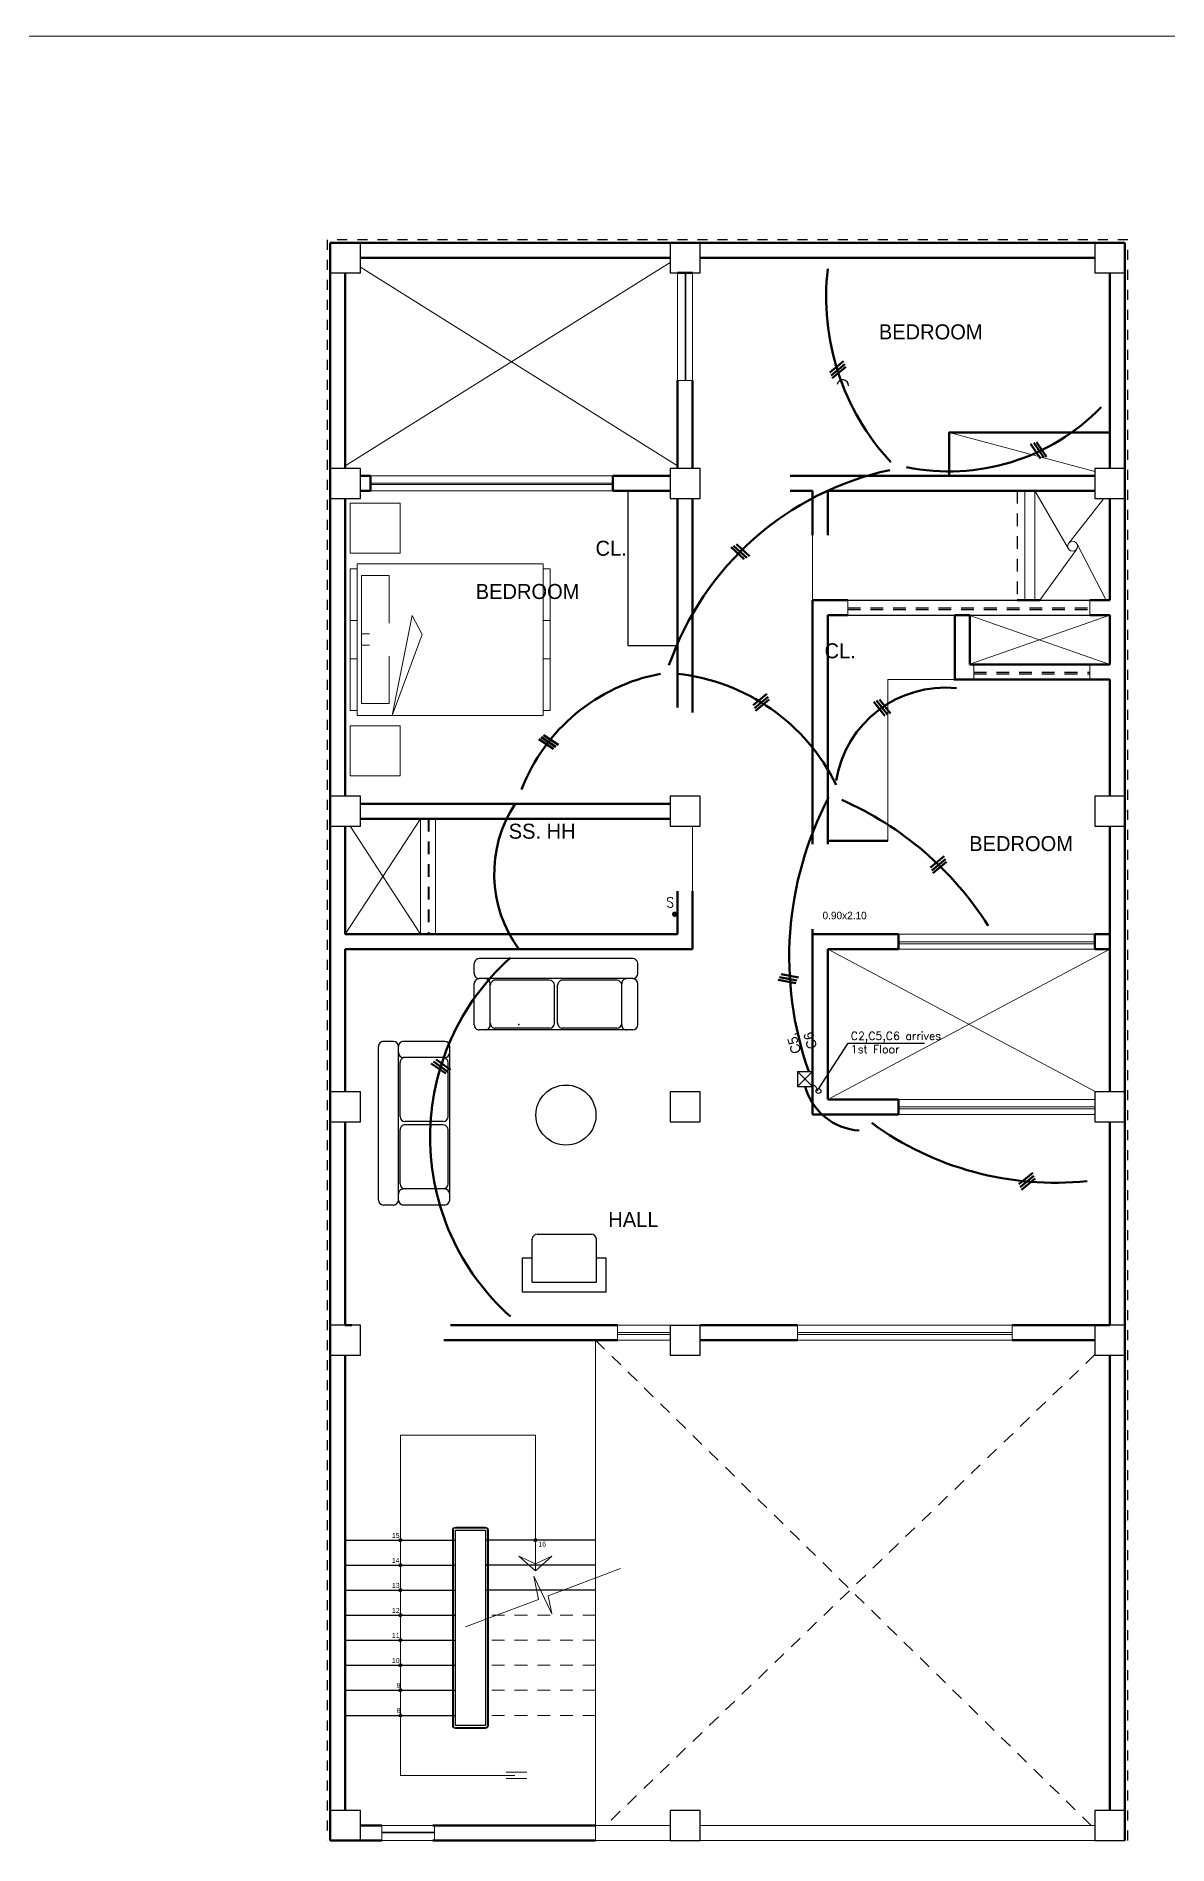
# Model space of a CAD drawing. Header units: millimetres. Extents: x -1414 to 2664, y 674 to 1517.
# Drawn here: x 1392.08 to 1403.39, y 756.53 to 774.61 of the extents above; entities that cross this region are included whole.
import ezdxf

# ---------------------------------------------------------------- set-up
doc = ezdxf.new("R2010")
doc.units = ezdxf.units.MM
doc.header["$LTSCALE"] = 0.01
doc.linetypes.add('DASHED', pattern=[19.049999999999997, 12.7, -6.35])
doc.linetypes.add('DASHED2', pattern=[9.524999999999999, 6.35, -3.175])
for name, color, linetype, lineweight in [('.01', 1, 'CONTINUOUS', 9), ('.05', 119, 'CONTINUOUS', 5), ('.1', 2, 'CONTINUOUS', 13), ('MURO', 5, 'CONTINUOUS', 50)]:
    doc.layers.add(name, color=color, linetype=linetype, lineweight=lineweight)
for name, color, linetype in [('.2', 2, 'CONTINUOUS'), ('.20', 2, 'CONTINUOUS'), ('01', 1, 'CONTINUOUS'), ('04', 4, 'CONTINUOUS'), ('06', 6, 'CONTINUOUS'), ('2', 2, 'CONTINUOUS'), ('AFORMA-COL', 7, 'CONTINUOUS'), ('CIRC_TOMAC', 4, 'CONTINUOUS'), ('DELINEADOS', 5, 'CONTINUOUS'), ('G-LINEA FINA', 254, 'CONTINUOUS'), ('IE-ALU', 3, 'CONTINUOUS'), ('Layer2', 2, 'CONTINUOUS'), ('TEX1', 2, 'CONTINUOUS')]:
    doc.layers.add(name, color=color, linetype=linetype)
doc.layers.add('EQUIPAMIENTO', color=139, linetype='CONTINUOUS', lineweight=15, true_color=0x1d4e5d)
doc.styles.add('ROMANS', font='ROMANS')
doc.styles.add('TEXTO', font='TEXTO')
doc.dimstyles.get("Standard").update_dxf_attribs({"dimscale": 0.05, "dimtxt": 1.8, "dimasz": 1, "dimexe": 1, "dimexo": 1, "dimgap": 0.9, "dimtad": 0, "dimtoh": 1, "dimzin": 4, "dimdsep": 46, "dimcen": 0.09, "dimclrd": 2, "dimclre": 1, "dimclrt": 3, "dimadec": 0, "dimazin": 0, "dimtfac": 1, "dimtdec": 4, "dimtofl": 0, "dimtmove": 0, "dimatfit": 3, "dimfxl": 0.05, "dimtolj": 1, "dimtzin": 0, "dimarcsym": 0})

msp = doc.modelspace()

# ---------------------------------------------------------------- hatches: boundary and pattern name
at = {"layer": 'CIRC_TOMAC', "linetype": 'CONTINUOUS', "lineweight": 60}
h = msp.add_hatch(color=256, dxfattribs=at)
edge = h.paths.add_edge_path(flags=0)
edge.add_arc((1398.461165615466, 765.8313127809569), 0.02733033655897543, 0, 180, ccw=False)
edge.add_arc((1398.461165615466, 765.8313127809569), 0.02733033655897543, 180, 0, ccw=False)

# ---------------------------------------------------------------- linework, layer by layer
at = {"layer": '.01', "color": 8}
for p, q in [((1398.414483853695, 772.3468579065142), (1395.169483853694, 770.3148232679605)), ((1395.319483853694, 772.2998925450681), (1398.489483853694, 770.3148232679605)), ((1398.564483853694, 771.1648232679604), (1398.489483853694, 771.1648232679604)), ((1398.489483853694, 771.1648232679604), (1398.639483853694, 771.1648232679604)), ((1401.202892152076, 770.6451623675513), (1402.659483853694, 770.2550020295422)), ((1399.839483853694, 769.6446957835493), (1399.839483853694, 768.9696957835494)), ((1399.839483853694, 769.6196957835454), (1399.839483853694, 768.9696957835454)), ((1400.189483853694, 768.8196957835454), (1400.189483853694, 768.9696957835454)), ((1402.609483853694, 768.8196957835454), (1402.609483853694, 768.9696957835454)), ((1402.809483853694, 768.8196957835388), (1401.409483853694, 768.3298413363373)), ((1401.409483853694, 768.8161968232016), (1402.809483853694, 768.3263423760002)), ((1400.589483853694, 766.5644885089782), (1400.589483853694, 768.1763423760001)), ((1400.589483853694, 768.1763423760001), (1401.249483853694, 768.1763423760002)), ((1401.449483853694, 768.3263423760004), (1401.449483853694, 768.1763423760001)), ((1402.609483853694, 768.1763423760068), (1402.609483853694, 768.3263423760068)), ((1395.919483853694, 766.7858396025285), (1395.169483853694, 765.6308232679603)), ((1395.919483853694, 765.6308232679603), (1395.218184463651, 766.7108396025246)), ((1396.069483853694, 766.7789126221423), (1398.414483853695, 766.7789126221423)), ((1398.639483853694, 766.0108396025241), (1398.639483853694, 766.7108396025242)), ((1399.989483853694, 766.5644885089783), (1400.589483853694, 766.5644885089782)), ((1399.989483853694, 765.4808232679601), (1402.668483853702, 764.0558232679563)), ((1402.809483853694, 765.4808232679602), (1399.989483853694, 763.9808232679601)), ((1397.888930705953, 761.5738232679555), (1397.888930705953, 761.7238232679556)), ((1399.689403284707, 761.5738232679585), (1399.689403284707, 761.7238232679586)), ((1401.834564422681, 761.5738232679612), (1401.834564422681, 761.7238232679613)), ((1397.669483853695, 756.7238232679595), (1397.669483853689, 761.5738232679615)), ((1395.719483853694, 760.6238232679598), (1395.719483853694, 757.2238232679597)), ((1397.069483853694, 760.6238232679598), (1395.719483853694, 760.6238232679598)), ((1397.069483853694, 760.6238232679598), (1397.069483853695, 759.270089215361)), ((1396.239483853692, 759.6738232679601), (1396.239483853696, 757.8238232679599)), ((1396.249483853692, 759.6738232679601), (1396.249483853697, 757.8238232679599)), ((1396.269483853692, 759.7038232679603), (1396.569483853692, 759.7038232679612)), ((1396.269483853692, 759.6938232679602), (1396.569483853692, 759.6938232679611)), ((1396.589483853692, 759.6738232679609), (1396.589483853696, 757.8238232679607)), ((1396.599483853692, 759.6738232679609), (1396.599483853696, 757.8238232679607)), ((1396.239483853694, 757.7238232679599), (1396.239483853694, 759.57382326796)), ((1396.249483853694, 757.7238232679599), (1396.249483853695, 759.57382326796)), ((1396.589483853694, 757.7238232679599), (1396.589483853694, 759.57382326796)), ((1396.599483853694, 757.7238232679599), (1396.599483853694, 759.57382326796)), ((1397.068361513967, 759.2691108090349), (1396.902699517945, 759.4135276383867)), ((1396.902699517945, 759.4135276383867), (1397.068361513967, 759.3366384314276)), ((1397.068361513967, 759.2691108090349), (1397.234023509989, 759.4135276383867)), ((1397.234023509989, 759.4135276383867), (1397.068361513967, 759.3366384314276)), ((1397.197122322419, 759.0195999901241), (1397.919483853694, 759.2898570277599)), ((1396.369483853694, 758.7099557038392), (1397.098573079328, 758.9827297730016)), ((1396.269483853694, 757.7038232679598), (1396.569483853694, 757.7038232679597)), ((1396.269483853694, 757.6938232679597), (1396.569483853694, 757.6938232679596)), ((1397.669483853694, 757.82382326796), (1397.669483853694, 757.7238232679599)), ((1396.863181059935, 757.2238232679597), (1395.719483853694, 757.2238232679595)), ((1396.777549504998, 757.2565564698244), (1396.983434850361, 757.2565564698244)), ((1396.777549504998, 757.191090066095), (1396.983434850361, 757.191090066095)), ((1395.535037001437, 756.7238232679595), (1395.535037001437, 756.5738232679595)), ((1395.535037001437, 756.7238232679593), (1396.060590149178, 756.7238232679593)), ((1395.535037001437, 756.6568491587029), (1396.060590149178, 756.6568491587029)), ((1395.535037001437, 756.6488232679594), (1396.060590149178, 756.6488232679594)), ((1396.060590149178, 756.7238232679595), (1396.060590149178, 756.5738232679594)), ((1397.669483853695, 756.7238232679595), (1397.669483853695, 756.5738232679594)), ((1395.535037001437, 756.5738232679594), (1396.060590149178, 756.5738232679594))]:
    msp.add_line(p, q, dxfattribs=at)
at = {"layer": '.01', "color": 8, "lineweight": -2}
for p, q in [((1397.993596703059, 770.0648232679551), (1397.993596703059, 768.5171472922527)), ((1397.993596703059, 768.5171472922527), (1398.489483853694, 768.5171472922527))]:
    msp.add_line(p, q, dxfattribs=at)
at = {"layer": '.01', "color": 8, "linetype": 'DASHED'}
for p, q in [((1395.996185744959, 766.7858396025287), (1395.996185744959, 765.6308232679602)), ((1396.005958604931, 766.7858396025287), (1396.00595860493, 765.6308232679602)), ((1397.669483853689, 761.5738232679574), (1402.62228385369, 756.7238232679595)), ((1402.659483853694, 761.4294780298609), (1397.769483853694, 756.7238232679559)), ((1397.669483853694, 758.8238232679602), (1396.569483853694, 758.82382326796)), ((1397.669483853694, 758.5738232679598), (1396.569483853694, 758.5738232679598)), ((1397.669483853694, 758.32382326796), (1396.569483853694, 758.32382326796)), ((1397.669483853694, 758.0738232679602), (1396.569483853694, 758.07382326796)), ((1397.669483853694, 757.82382326796), (1396.569483853694, 757.82382326796))]:
    msp.add_line(p, q, dxfattribs=at)
at = {"layer": '.01'}
msp.add_lwpolyline([(1419.241379990584, 774.6078975461105), (1379.341379990584, 774.6078975461105), (1379.341379990584, 746.3928975461105), (1419.241379990584, 746.3928975461105)], close=True, dxfattribs=at)
at = {"layer": '.01', "color": 8}
msp.add_lwpolyline([(1397.098573079328, 758.9827297730014), (1397.051758200122, 759.2150817120697), (1397.233132722008, 758.8367807077747), (1397.197122322419, 759.0195999901241)], dxfattribs=at)
for centre, radius, start, end in [((1396.269483853692, 759.6738232679601), 0.0300000000002001, 90.0000000001433, 180.0000000001433), ((1396.269483853692, 759.6738232679601), 0.0200000000000955, 90.0000000001433, 180.0000000001433), ((1396.569483853692, 759.6738232679609), 0.0300000000002001, 1.433031e-10, 90.0000000001433), ((1396.569483853692, 759.6738232679609), 0.0200000000000955, 1.433031e-10, 90.0000000001433), ((1396.269483853694, 757.7238232679599), 0.0300000000002001, 180, 270), ((1396.269483853694, 757.7238232679599), 0.0200000000000955, 180, 270), ((1396.569483853694, 757.7238232679599), 0.0200000000000955, 270, 0), ((1396.569483853694, 757.7238232679599), 0.0300000000002001, 270, 0)]:
    msp.add_arc(centre, radius, start, end, dxfattribs=at)
at = {"layer": '.05', "color": 8}
for points in [[(1395.411563060058, 768.5206379652676), (1395.330003500615, 768.5206379652676), (1395.330003500615, 769.2160256290034), (1395.608351664475, 769.2160256290034), (1395.608351664475, 768.7418242672078)], [(1395.63791755768, 767.8184941564745), (1395.83791755768, 768.8184941564745), (1395.93791755768, 768.6266453530963), (1395.63791755768, 767.8184941564745)], [(1395.411563060058, 768.6325923860724), (1395.330003500615, 768.6325923860724), (1395.330003500615, 767.9372047223366), (1395.608351664475, 767.9372047223366), (1395.608351664475, 768.4114060841322)]]:
    msp.add_lwpolyline(points, dxfattribs=at)
at = {"layer": '.1', "color": 9, "linetype": 'DASHED2', "lineweight": -2}
for p, q in [((1402.989483853694, 772.5738232679595), (1394.989483853694, 772.5738232679595)), ((1394.989483853694, 772.5738232679595), (1394.989483853694, 756.5738232679595)), ((1402.989483853694, 756.5738232679595), (1402.989483853694, 772.5738232679595))]:
    msp.add_line(p, q, dxfattribs=at)
at = {"layer": '.1', "color": 8}
for p, q in [((1398.489483853694, 772.2438232679594), (1398.489483853694, 771.1648232679604)), ((1398.564483853694, 772.2438232679594), (1398.564483853694, 771.1648232679604)), ((1398.573399432199, 772.2438232679594), (1398.573399432199, 771.1648232679604)), ((1398.639483853695, 772.2438232679592), (1398.639483853694, 771.1648232679602)), ((1395.419483853694, 770.2148232679605), (1397.843596703059, 770.2148232679605)), ((1395.419483853694, 770.1398232679604), (1397.843596703059, 770.1398232679604)), ((1395.419483853694, 770.1267639770857), (1397.843596703059, 770.1267639770857)), ((1395.419483853694, 770.0648232679604), (1397.843596703059, 770.0648232679604)), ((1401.959483853694, 768.9696957835455), (1401.959483853694, 770.06482326796)), ((1402.059483853694, 768.9696957835455), (1402.059483853694, 770.06482326796)), ((1397.14791755768, 769.3347361948655), (1395.28791755768, 769.3347361948655)), ((1395.28791755768, 769.3347361948655), (1395.28791755768, 768.3347361948655)), ((1397.14791755768, 768.3347361948655), (1397.14791755768, 769.3347361948655)), ((1395.28791755768, 767.8184941564745), (1395.28791755768, 768.8184941564745)), ((1397.14791755768, 768.8184941564745), (1397.14791755768, 767.8184941564745)), ((1397.14791755768, 767.8184941564745), (1395.28791755768, 767.8184941564745)), ((1395.919483853694, 766.7858396025285), (1395.919483853694, 765.6308232679602)), ((1396.069483853694, 766.7858396025285), (1396.069483853694, 765.6308232679602)), ((1400.698349234193, 765.6308232679603), (1402.659483853694, 765.6308232679603)), ((1400.698349234193, 765.5558232679601), (1402.659483853694, 765.5558232679601)), ((1400.698349234193, 765.5350285881315), (1402.659483853694, 765.5350285881315)), ((1400.698349234193, 765.4808232679601), (1402.659483853694, 765.4808232679601)), ((1402.659483853694, 763.9808232679603), (1400.698349234193, 763.9808232679601)), ((1402.659483853694, 763.9058232679603), (1400.698349234193, 763.90582326796)), ((1402.659483853694, 763.8862705249645), (1400.698349234193, 763.8862705249643)), ((1402.659483853694, 763.8308232679603), (1400.698349234193, 763.8308232679601)), ((1397.888930705953, 761.7238232679551), (1398.414483853695, 761.7238232679559)), ((1397.888930705953, 761.6488232679555), (1398.414483853695, 761.6488232679563)), ((1399.689403284707, 761.7238232679578), (1401.834564422681, 761.7238232679613)), ((1399.689403284707, 761.6488232679582), (1401.834564422681, 761.6488232679616)), ((1397.888930705953, 761.6315103344059), (1398.414483853695, 761.6315103344067)), ((1397.888930705953, 761.5738232679595), (1398.414483853695, 761.5738232679603)), ((1399.689403284707, 761.6315103344085), (1401.834564422681, 761.631510334412)), ((1399.689403284707, 761.5738232679621), (1401.834564422681, 761.5738232679656)), ((1397.669483853695, 756.7238232679595), (1398.414483853695, 756.7238232679555)), ((1398.714483853695, 756.7238232679593), (1402.659483853694, 756.7238232679593)), ((1397.669483853695, 756.5738232679595), (1398.414483853695, 756.5738232679555)), ((1398.714483853695, 756.5738232679555), (1402.659483853694, 756.5738232679594))]:
    msp.add_line(p, q, dxfattribs=at)
for points in [[(1395.71791755768, 769.9392021130178), (1395.21791755768, 769.9392021130178), (1395.21791755768, 769.4392021130178), (1395.71791755768, 769.4392021130178)], [(1395.21791755768, 769.2847361948656), (1395.28791755768, 769.2847361948656), (1395.28791755768, 768.3847361948655), (1395.21791755768, 768.3847361948655)], [(1397.21791755768, 769.2847361948656), (1397.14791755768, 769.2847361948656), (1397.14791755768, 768.3847361948655), (1397.21791755768, 768.3847361948655)], [(1395.21791755768, 767.8684941564744), (1395.28791755768, 767.8684941564744), (1395.28791755768, 768.7684941564745), (1395.21791755768, 768.7684941564745)], [(1397.21791755768, 767.8684941564744), (1397.14791755768, 767.8684941564744), (1397.14791755768, 768.7684941564745), (1397.21791755768, 768.7684941564745)], [(1395.71791755768, 767.2140282383222), (1395.21791755768, 767.2140282383222), (1395.21791755768, 767.7140282383222), (1395.71791755768, 767.7140282383222)]]:
    msp.add_lwpolyline(points, close=True, dxfattribs=at)
for centre in [(1395.719483853694, 759.57382326796), (1397.069483853695, 759.57382326796), (1395.719483853694, 759.32382326796), (1395.719483853694, 759.07382326796), (1395.719483853694, 758.82382326796), (1395.719483853694, 758.5738232679598), (1395.719483853694, 758.32382326796), (1395.719483853694, 758.07382326796), (1395.719483853694, 757.82382326796)]:
    msp.add_circle(centre, 0.0165967270429519, dxfattribs=at)
at = {"layer": '.2', "color": 8}
for p, q in [((1395.169483853694, 759.57382326796), (1396.269483853694, 759.57382326796)), ((1397.669483853694, 759.57382326796), (1396.569483853694, 759.57382326796)), ((1395.169483853694, 759.32382326796), (1395.219483853694, 759.32382326796)), ((1395.169483853694, 759.3238232679602), (1396.269483853694, 759.32382326796)), ((1397.669483853694, 759.3238232679602), (1396.569483853694, 759.32382326796)), ((1395.169483853694, 759.07382326796), (1395.219483853694, 759.07382326796)), ((1395.169483853694, 759.07382326796), (1396.269483853694, 759.07382326796)), ((1397.669483853694, 759.07382326796), (1396.569483853694, 759.07382326796)), ((1395.169483853694, 758.82382326796), (1395.219483853694, 758.82382326796)), ((1395.169483853694, 758.8238232679602), (1396.269483853694, 758.82382326796)), ((1395.169483853694, 758.5738232679598), (1395.219483853694, 758.5738232679598)), ((1395.169483853694, 758.5738232679598), (1396.269483853694, 758.5738232679598)), ((1395.169483853694, 758.32382326796), (1395.219483853694, 758.32382326796)), ((1395.169483853694, 758.32382326796), (1396.269483853694, 758.32382326796)), ((1395.169483853694, 758.07382326796), (1395.219483853694, 758.07382326796)), ((1395.169483853694, 758.0738232679602), (1396.269483853694, 758.07382326796)), ((1395.169483853694, 757.82382326796), (1395.219483853694, 757.82382326796)), ((1395.169483853694, 757.82382326796), (1396.269483853694, 757.82382326796))]:
    msp.add_line(p, q, dxfattribs=at)
msp.add_lwpolyline([(1396.269483853694, 757.7238232679599), (1396.269483853694, 759.67382326796), (1396.569483853694, 759.67382326796), (1396.569483853694, 757.7238232679599)], close=True, dxfattribs=at)
msp.add_lwpolyline([(1396.269483853694, 757.7238232679599), (1396.269483853694, 759.67382326796), (1396.569483853694, 759.67382326796), (1396.569483853694, 757.7238232679599)], close=True, dxfattribs=at)
at = {"layer": '.20'}
msp.add_circle((1399.897676126407, 764.0633073153742), 0.024, dxfattribs=at)
at = {"layer": '04'}
msp.add_point((1396.904483853694, 764.7294232679561), dxfattribs=at)
at = {"layer": '06', "color": 8}
msp.add_line((1398.414483853695, 761.7238232679559), (1398.714483853693, 761.7238232679571), dxfattribs=at)
for points in [[(1395.019483853694, 772.2438232679556), (1395.319483853694, 772.2438232679556), (1395.319483853694, 772.5438232679555), (1395.019483853694, 772.5438232679555)], [(1398.414483853695, 772.2438232679553), (1398.714483853695, 772.2438232679553), (1398.714483853695, 772.5438232679553), (1398.414483853695, 772.5438232679553)], [(1402.659483853694, 772.2438232679556), (1402.959483853694, 772.2438232679556), (1402.959483853694, 772.5438232679555), (1402.659483853694, 772.5438232679555)], [(1395.019483853694, 769.987070691837), (1395.319483853694, 769.987070691837), (1395.319483853694, 770.2870706918369), (1395.019483853694, 770.2870706918369)], [(1398.414483853695, 769.987070691837), (1398.714483853695, 769.987070691837), (1398.714483853695, 770.2870706918369), (1398.414483853695, 770.2870706918369)], [(1402.659483853694, 769.9878461410674), (1402.959483853694, 769.9878461410674), (1402.959483853694, 770.2878461410673), (1402.659483853694, 770.2878461410673)], [(1395.019483853694, 766.7108396025246), (1395.319483853694, 766.7108396025246), (1395.319483853694, 767.0108396025246), (1395.019483853694, 767.0108396025246)], [(1398.414483853695, 766.7108396025246), (1398.714483853695, 766.7108396025246), (1398.714483853695, 767.0108396025246), (1398.414483853695, 767.0108396025246)], [(1402.659483853694, 766.7108396025238), (1402.959483853694, 766.7108396025238), (1402.959483853694, 767.0108396025238), (1402.659483853694, 767.0108396025238)], [(1395.019483853694, 763.7558232679563), (1395.319483853694, 763.7558232679563), (1395.319483853694, 764.0558232679563), (1395.019483853694, 764.0558232679563)], [(1398.414483853695, 763.7558232679563), (1398.714483853695, 763.7558232679563), (1398.714483853695, 764.0558232679563), (1398.414483853695, 764.0558232679563)], [(1402.659483853694, 763.7558232679563), (1402.959483853694, 763.7558232679563), (1402.959483853694, 764.0558232679563), (1402.659483853694, 764.0558232679563)], [(1395.019483853694, 761.4238232679554), (1395.319483853694, 761.4238232679554), (1395.319483853694, 761.7238232679554), (1395.019483853694, 761.7238232679554)], [(1402.659483853694, 761.4238232679554), (1402.959483853694, 761.4238232679554), (1402.959483853694, 761.7238232679554), (1402.659483853694, 761.7238232679554)], [(1395.019483853694, 756.5738232679555), (1395.319483853694, 756.5738232679555), (1395.319483853694, 756.8738232679555), (1395.019483853694, 756.8738232679555)], [(1398.414483853695, 756.5738232679555), (1398.714483853695, 756.5738232679555), (1398.714483853695, 756.8738232679555), (1398.414483853695, 756.8738232679555)], [(1402.659483853694, 756.5738232679555), (1402.959483853694, 756.5738232679555), (1402.959483853694, 756.8738232679555), (1402.659483853694, 756.8738232679555)]]:
    msp.add_lwpolyline(points, close=True, dxfattribs=at)
msp.add_lwpolyline([(1398.414483853695, 761.7238232679554), (1398.414483853695, 761.4238232679554), (1398.714483853695, 761.4238232679554), (1398.714483853693, 761.7238232679554)], dxfattribs=at)
at = {"layer": 'AFORMA-COL', "color": 8}
msp.add_circle((1397.374339750584, 763.8241778755536), 0.3, dxfattribs=at)
at = {"layer": 'CIRC_TOMAC', "linetype": 'CONTINUOUS', "lineweight": 60}
for centre, radius, start, end in [((1402.413546051452, 772.0027339386942), 2.438879340540645, 173.3946616514098, 222.6835164198154), ((1401.201938786819, 772.3824350686491), 2.125036205766607, 258.4523877150164, 315.7418244216366), ((1401.244506001371, 767.3309201009412), 3.007780745830687, 102.1679493990779, 160.8077742409848), ((1398.656568594278, 766.4189565613003), 1.846397381161815, 100.5562996321429, 159.1033513956726), ((1398.273519327569, 766.2376664190892), 2.008084922742777, 26.2140443679349, 83.8260407318821), ((1401.165054535127, 766.9920272823847), 1.104261765843515, 84.26052072540192, 170.7756085776069), ((1397.9320932491, 766.235299158142), 1.274839181385901, 146.6664047680773, 216.2862991176763), ((1403.048237462044, 765.4000908341976), 3.442703071746249, 152.3245044416308, 199.3619341560717), ((1398.803229917655, 763.950859004186), 3.301790859112514, 32.32533027701363, 66.29402280316475), ((1398.422820165116, 763.6023232679559), 2.405640500791532, 131.8155901804556, 228.1844098195463), ((1400.342367137994, 764.268276217609), 0.5999424797868953, 195.2258782003169, 266.3253681210483), ((1402.262975522486, 766.256756818324), 3.109559104588011, 233.8696876891295, 275.875996124917)]:
    msp.add_arc(centre, radius, start, end, dxfattribs=at)
at = {"layer": 'DELINEADOS', "lineweight": 60}
for p, q in [((1400.147780936286, 771.3584196489454), (1400.010640897811, 771.2458408367992)), ((1400.16027842142, 771.3282467665443), (1400.023138382946, 771.2156679543967)), ((1400.171906481277, 771.3019026465607), (1400.034766442802, 771.1893238344122)), ((1402.017140628736, 770.5322090635887), (1402.116828279217, 770.3854311652567)), ((1402.04832191011, 770.5419207914965), (1402.148009560592, 770.395142893165)), ((1402.075611393855, 770.5511136425603), (1402.175299044338, 770.4043357442281)), ((1399.15570599854, 769.3795691017098), (1399.024696578737, 769.499226575445)), ((1399.180119547706, 769.3948400889359), (1399.049110127905, 769.514497562671)), ((1399.208198457518, 769.4115183619527), (1399.077189037718, 769.5311758356885)), ((1399.381643383697, 768.0334437349181), (1399.244503345222, 767.9208649227719)), ((1399.394140868831, 768.0032708525171), (1399.257000830356, 767.8906920403695)), ((1399.405768928688, 767.9769267325335), (1399.268628890213, 767.864347920385)), ((1400.617149322104, 767.8387438199617), (1400.507823228074, 767.9784906777485)), ((1400.560081166979, 767.81595261222), (1400.450755072947, 767.9556994700071)), ((1400.58669117951, 767.8269585954514), (1400.477365085478, 767.966705453238)), ((1397.298163945485, 767.5242242630671), (1397.150306786771, 767.6223040250683)), ((1397.25121111921, 767.4845802775902), (1397.103353960494, 767.5826600395907)), ((1397.272984909114, 767.5034250781201), (1397.125127750399, 767.6015048401206)), ((1401.153674954869, 766.4117007261739), (1401.016534916394, 766.2991219140276)), ((1401.166172440003, 766.3815278437728), (1401.029032401528, 766.2689490316252)), ((1401.17780049986, 766.3551837237892), (1401.040660461385, 766.2426049116407)), ((1399.670114262568, 765.143557100533), (1399.495645008932, 765.1758349355487)), ((1399.682759397381, 765.1694284166825), (1399.508290143746, 765.2017062516986)), ((1399.697771263152, 765.1984324483532), (1399.523302009518, 765.2307102833703)), ((1396.195435539305, 764.2566574897279), (1396.050466564998, 764.3589579080343)), ((1396.221203570517, 764.2767223479267), (1396.076234596211, 764.3790227662338)), ((1396.173127667407, 764.2384480612599), (1396.028158693099, 764.3407484795663)), ((1402.038252913669, 763.2463639418552), (1401.901112875194, 763.1337851297089)), ((1402.050750398803, 763.2161910594541), (1401.913610360329, 763.1036122473065)), ((1402.06237845866, 763.1898469394705), (1401.925238420186, 763.077268127322))]:
    msp.add_line(p, q, dxfattribs=at)
at = {"layer": 'EQUIPAMIENTO', "color": 8}
for p, q in [((1402.059483853694, 770.06482326796), (1402.395174560133, 769.482951099604)), ((1402.749079800079, 769.9878461410674), (1402.398972534478, 769.5416798691479)), ((1402.109896157433, 768.9696957835454), (1402.475303971712, 769.4770827724551)), ((1402.773234455043, 768.9696957835455), (1402.480152911815, 769.5356557384061))]:
    msp.add_line(p, q, dxfattribs=at)
msp.add_circle((1402.437413614393, 769.5097067026645), 0.05, dxfattribs=at)
at = {"layer": 'G-LINEA FINA', "color": 8}
for p, q in [((1396.45782490353, 765.2375299207316), (1396.457824460374, 765.3378064836769)), ((1398.042080993034, 765.3878134850362), (1396.507824239407, 765.3878067046431)), ((1398.092081657156, 765.2375371430579), (1398.092081214, 765.3378137060032)), ((1396.457827169358, 764.7248219195941), (1396.457825345463, 765.1375299207326)), ((1398.042081878123, 765.1875369220917), (1396.507825124496, 765.1875301416989)), ((1397.208931447081, 765.171511115086), (1396.668046445659, 765.1715087247345)), ((1397.258933350328, 764.7408475849855), (1397.258931668048, 765.121511336053)), ((1397.290977600399, 764.7408477265998), (1397.290975918119, 765.1215114776672)), ((1397.881860698575, 765.171514088985), (1397.340975697152, 765.1715116986335)), ((1398.092083922984, 764.7248291419204), (1398.092082099089, 765.1375371430589)), ((1395.650007771056, 764.5589761407447), (1395.549731208111, 764.5589765839003)), ((1396.162715772194, 764.5589738749168), (1395.750007771055, 764.5589756988113)), ((1398.042084143951, 764.6748289209539), (1396.507827390324, 764.6748221405611)), ((1397.208933571295, 764.6908473640193), (1396.668048569872, 764.6908449736678)), ((1397.881862822788, 764.6908503379183), (1397.340977821365, 764.690847947567)), ((1395.499724206751, 762.9747200512402), (1395.499730987145, 764.5089768048674)), ((1395.700000769696, 762.9747191661512), (1395.700007550089, 764.5089759197784)), ((1396.212708770834, 762.9747169003233), (1396.212715551227, 764.5089736539506)), ((1395.716026576702, 763.8078695971927), (1395.716028967053, 764.3487545986158)), ((1396.196690327768, 763.8078674729792), (1396.19669271812, 764.3487524744022)), ((1395.716023602803, 763.1349403456996), (1395.716025993154, 763.6758253471227)), ((1396.146689965188, 763.7258234438752), (1395.76602621412, 763.7258251261554)), ((1396.146690106802, 763.7578676939463), (1395.766026355735, 763.7578693762265)), ((1396.196687353869, 763.134938221486), (1396.196689744221, 763.675823222909)), ((1395.65000054873, 762.9247193871183), (1395.549723985785, 762.924719830274)), ((1396.162708549868, 762.9247171212905), (1395.750000548729, 762.924718945185)), ((1397.086919721921, 762.632601258676), (1397.627804723349, 762.632601258676)), ((1397.677804723349, 762.1519375076048), (1397.677804723349, 762.582601258676)), ((1396.940273917196, 762.0523277518105), (1396.940273917196, 762.3955385940881)), ((1396.940273917196, 762.3955385940881), (1397.036919721921, 762.3955385940881)), ((1397.677804723349, 762.3955385940881), (1397.774404723349, 762.3955385940878)), ((1397.774404723349, 762.0523277518105), (1397.774404723349, 762.3955385940878)), ((1397.774404723349, 762.0523277518105), (1396.940273917196, 762.0523277518105)), ((1397.036919721921, 762.1519375076048), (1397.677804723349, 762.1519375076048))]:
    msp.add_line(p, q, dxfattribs=at)
at = {"layer": 'G-LINEA FINA', "color": 8, "lineweight": 30}
for p, q in [((1396.618048419713, 764.7248226276653), (1396.618046595819, 765.1375306288038)), ((1397.931862672628, 764.724828433849), (1397.931860848734, 765.1375364349877)), ((1396.162715064122, 764.3987526245613), (1395.750007062984, 764.3987544484557)), ((1396.162709257939, 763.0849383716461), (1395.7500012568, 763.0849401955405)), ((1397.036919721921, 762.1519375076048), (1397.036919721921, 762.582601258676))]:
    msp.add_line(p, q, dxfattribs=at)
at = {"layer": 'G-LINEA FINA', "color": 8}
for centre, start, end in [((1396.507824460373, 765.3378067046436), 90.0002532091801, 180.0002532091802), ((1398.042081214001, 765.3378134850367), 0.0002532091802049, 90.0002532091801), ((1396.507824903529, 765.2375301416984), 180.0002532091802, 270.0002532091802), ((1396.507825345463, 765.1375301416994), 90.0002532091801, 180.0002532091802), ((1396.568046595819, 765.1375304078371), 0.0002532091802049, 90.0002532091801), ((1396.668046666625, 765.1215087247348), 90.0002532091801, 180.0002532091802), ((1397.208931668048, 765.1215111150865), 0.0002532091802049, 90.0002532091801), ((1397.340975918118, 765.121511698634), 90.0002532091801, 180.0002532091802), ((1397.881860919542, 765.1215140889855), 0.0002532091802049, 90.0002532091801), ((1397.981860848733, 765.1375366559545), 90.0002532091801, 180.0002532091802), ((1398.042081657156, 765.2375369220912), 270.0002532091802, 0.0002532091802049), ((1398.04208209909, 765.1375369220922), 0.0002532091802049, 90.0002532091801), ((1396.507827169357, 764.7248221405606), 180.0002532091802, 270.0002532091802), ((1396.568048419713, 764.7248224066985), 270.0002532091802, 0.0002532091802049), ((1396.668048348905, 764.7408449736673), 180.0002532091802, 270.0002532091802), ((1397.208933350329, 764.7408473640188), 270.0002532091802, 0.0002532091802049), ((1397.340977600399, 764.7408479475665), 180.0002532091802, 270.0002532091802), ((1397.881862601822, 764.740850337918), 270.0002532091802, 0.0002532091802049), ((1397.981862672628, 764.7248286548157), 180.0002532091802, 270.0002532091802), ((1398.042083922984, 764.7248289209537), 270.0002532091802, 0.0002532091802049), ((1395.549730987144, 764.5089765839008), 89.9997467908198, 179.9997467908198), ((1395.650007550089, 764.5089761407452), 359.9997467908198, 89.9997467908198), ((1395.750007550088, 764.5089756988117), 89.9997467908198, 179.9997467908198), ((1396.162715551227, 764.5089738749173), 359.9997467908198, 89.9997467908198), ((1395.750007283951, 764.4487544484552), 179.9997467908198, 269.9997467908198), ((1395.766028967053, 764.3487543776491), 89.9997467908198, 179.9997467908198), ((1396.14669271812, 764.348752695369), 359.9997467908198, 89.9997467908198), ((1396.162715285089, 764.4487526245608), 269.9997467908198, 359.9997467908198), ((1395.766025993154, 763.6758251261559), 89.9997467908198, 179.9997467908198), ((1395.766026576701, 763.8078693762261), 179.9997467908198, 269.9997467908198), ((1396.146689744221, 763.6758234438757), 359.9997467908198, 89.9997467908198), ((1396.146690327769, 763.8078676939458), 269.9997467908198, 359.9997467908198), ((1395.766023602802, 763.1349401247329), 179.9997467908198, 269.9997467908198), ((1396.14668735387, 763.1349384424527), 269.9997467908198, 359.9997467908198), ((1395.549724206751, 762.9747198302734), 179.9997467908198, 269.9997467908198), ((1395.650000769697, 762.974719387118), 269.9997467908198, 359.9997467908198), ((1395.750000769696, 762.9747189451845), 179.9997467908198, 269.9997467908198), ((1395.750001035833, 763.034940195541), 89.9997467908198, 179.9997467908198), ((1396.162708770834, 762.97471712129), 269.9997467908198, 359.9997467908198), ((1396.162709036972, 763.0349383716465), 359.9997467908198, 89.9997467908198), ((1397.086919721921, 762.582601258676), 90, 180), ((1397.627804723349, 762.582601258676), 0, 90)]:
    msp.add_arc(centre, 0.05, start, end, dxfattribs=at)
at = {"layer": 'IE-ALU'}
for p, q in [((1399.68748385369, 764.2587163172315), (1399.839483853694, 764.2587163172315)), ((1399.68748385369, 764.2587163172315), (1399.83948385369, 764.1107163172315)), ((1399.83948385369, 764.2587163172315), (1399.68748385369, 764.1107163172315))]:
    msp.add_line(p, q, dxfattribs=at)
msp.add_lwpolyline([(1399.68748385369, 764.2587163172315), (1399.68748385369, 764.1107163172315), (1399.83948385369, 764.1107163172315), (1399.83948385369, 764.2587163172315)], dxfattribs=at)
for centre, radius, start, end in [((1400.140534838031, 771.1186793807739), 0.056109468947673, 354.6078785456428, 172.2351071973617), ((1399.826135337572, 764.0613739066358), 0.0634098385687385, 0.4284689988725783, 77.8476561858249)]:
    msp.add_arc(centre, radius, start, end, dxfattribs=at)
at = {"layer": 'MURO', "color": 8}
for p, q in [((1402.959483853694, 772.5438232679595), (1395.019483853694, 772.5438232679595)), ((1395.019483853694, 772.5438232679595), (1395.019483853694, 756.5738232679595)), ((1398.239483853694, 772.5438232679595), (1398.389483853694, 772.5438232679595)), ((1402.959483853694, 756.5738232679595), (1402.959483853694, 772.5438232679595)), ((1398.414483853695, 772.3938232679596), (1395.319483853694, 772.3938232679596)), ((1402.659483853694, 772.3938232679595), (1398.714483853695, 772.3938232679595)), ((1395.169483853694, 772.2438232679556), (1395.169483853694, 770.2870706918369)), ((1398.639483853694, 772.2438232679594), (1398.489483853694, 772.2438232679594)), ((1402.809483853694, 770.2878461410673), (1402.809483853694, 772.2438232679556)), ((1398.489483853694, 771.1648232679604), (1398.489483853694, 770.2870706918369)), ((1398.639483853694, 771.1648232679604), (1398.639483853694, 771.0148232679603)), ((1398.639483853694, 771.0148232679602), (1398.639483853694, 770.9576804108175)), ((1398.639483853694, 771.0148232679603), (1398.639483853694, 770.2870706918369)), ((1395.319483853694, 770.2148232679605), (1395.419483853694, 770.2148232679605)), ((1395.419483853694, 770.2148232679605), (1395.419483853694, 770.0648232679604)), ((1397.843596703059, 770.2148232679605), (1398.414483853695, 770.2148232679605)), ((1397.843596703059, 770.0648232679604), (1397.843596703059, 770.2148232679605)), ((1399.614483853695, 770.2148232679605), (1402.659483853694, 770.2148232679605)), ((1395.169483853694, 769.987070691837), (1395.169483853695, 767.0108396025246)), ((1395.319483853694, 770.0648232679604), (1395.419483853694, 770.0648232679604)), ((1397.843596703059, 770.0648232679604), (1398.414483853695, 770.0648232679604)), ((1398.489483853694, 769.987070691837), (1398.489483853694, 767.8982515699895)), ((1398.639483853694, 769.987070691837), (1398.639483853694, 767.8465538882389)), ((1399.614483853695, 770.0648232679604), (1399.839483853694, 770.0648232679604)), ((1399.839483853694, 770.0648232679604), (1399.839483853694, 769.6196957835454)), ((1399.989483853694, 770.0648232679604), (1399.989483853694, 769.6196957835454)), ((1399.989483853694, 770.0648232679604), (1402.659483853694, 770.0648232679604)), ((1402.809483853694, 768.9696957835454), (1402.809483853694, 769.9878461410674)), ((1399.839483853694, 768.9496957835453), (1399.839483853694, 766.5308232679603)), ((1399.989483853694, 768.9696957835454), (1400.189483853694, 768.9696957835455)), ((1401.881754750975, 768.9696957835454), (1402.109896157433, 768.9696957835453)), ((1402.609483853694, 768.9696957835453), (1402.809483853694, 768.9696957835454)), ((1399.989483853694, 768.8196957835454), (1399.989483853694, 767.8642279856828)), ((1399.989483853694, 768.8196957835454), (1400.189483853694, 768.8196957835454)), ((1401.259483853694, 768.8196957835454), (1401.409483853694, 768.8196957835454)), ((1401.259483853694, 768.8196957835388), (1401.259483853694, 768.1763423760002)), ((1401.399483853694, 768.8196957835388), (1401.409483853694, 768.8196957835389)), ((1401.409483853694, 768.5730190797696), (1401.409483853694, 768.8196957835388)), ((1401.409483853694, 768.8196957835388), (1401.409483853694, 768.3263423760004)), ((1402.609483853694, 768.8196957835454), (1402.809483853694, 768.8196957835454)), ((1402.609483853694, 768.8196957835389), (1402.809483853694, 768.8196957835388)), ((1402.809483853694, 768.3263423760069), (1402.809483853694, 768.8196957835454)), ((1402.809483853694, 768.3263423760068), (1402.809483853694, 768.8196957835454)), ((1399.989483853694, 768.1763423760066), (1399.989483853694, 767.7496957835453)), ((1399.989483853694, 768.1763423760067), (1399.989483853694, 766.5644885089849)), ((1401.249483853694, 768.1763423760001), (1402.809483853694, 768.1763423760002)), ((1401.409483853694, 768.3263423760004), (1402.809483853694, 768.3263423760002)), ((1402.809483853694, 767.0108396025238), (1402.809483853694, 768.1763423760068)), ((1399.989483853694, 767.7496957835453), (1399.989483853694, 766.5308232679603)), ((1398.414483853695, 766.9358396025284), (1395.319483853694, 766.9358396025286)), ((1395.169483853695, 766.7108396025246), (1395.169483853695, 766.1308232679603)), ((1395.169483853694, 766.7108396025246), (1395.169483853694, 765.6308232679603)), ((1398.414483853695, 766.7858396025289), (1395.319483853694, 766.7858396025287)), ((1402.809483853694, 764.0558232679563), (1402.809483853694, 766.7108396025238)), ((1399.989483853694, 766.5644885089849), (1400.589483853694, 766.5644885089848)), ((1395.169483853694, 766.0808232679602), (1395.169483853694, 765.6308232679602)), ((1398.489483853694, 766.0608396025242), (1398.489483853694, 765.6308232679603)), ((1398.489483853694, 765.6308232679603), (1398.489483853694, 766.0608396025242)), ((1398.639483853694, 766.0608396025242), (1398.639483853694, 765.4808232679603)), ((1398.639483853695, 765.4808232679603), (1398.639483853694, 766.0608396025242)), ((1395.169483853694, 765.6308232679603), (1398.489483853694, 765.6308232679603)), ((1398.489483853694, 765.6308232679604), (1395.169483853694, 765.6308232679603)), ((1399.839483853694, 765.6808232679602), (1399.839483853694, 765.4808232679601)), ((1399.839483853694, 765.6308232679603), (1400.698349234193, 765.6308232679603)), ((1400.698349234193, 765.6308232679603), (1400.698349234193, 765.4808232679601)), ((1402.659483853694, 765.6308232679602), (1402.809483853694, 765.6308232679603)), ((1402.659483853694, 765.6308232679603), (1402.659483853694, 765.4808232679602)), ((1395.169483853694, 765.4808232679602), (1395.169483853694, 764.0558232679563)), ((1395.169483853694, 765.4808232679602), (1398.639483853694, 765.4808232679602)), ((1399.839483853694, 763.83082326796), (1399.839483853694, 765.4808232679601)), ((1399.989483853694, 765.4808232679601), (1400.698349234193, 765.4808232679601)), ((1399.989483853694, 763.98082326796), (1399.989483853694, 765.4808232679601)), ((1402.659483853694, 765.4808232679602), (1402.809483853694, 765.4808232679602)), ((1399.839483853694, 763.83082326796), (1400.698349234193, 763.8308232679601)), ((1399.989483853694, 763.9808232679601), (1400.698349234193, 763.9808232679603)), ((1400.698349234193, 763.9808232679601), (1400.698349234193, 763.8308232679599)), ((1395.169483853694, 763.7558232679563), (1395.169483853694, 761.7238232679595)), ((1402.809483853694, 761.7238232679595), (1402.809483853694, 763.7558232679563)), ((1395.169483853694, 761.7238232679595), (1395.23376956798, 761.7238232679595)), ((1396.219483853694, 761.7238232679597), (1397.888930705953, 761.7238232679616)), ((1399.689403284707, 761.7238232679593), (1398.714483853693, 761.7238232679593)), ((1402.809483853694, 761.7238232679596), (1401.834564422681, 761.7238232679596)), ((1396.155198139409, 761.5738232679595), (1397.888930705953, 761.5738232679595)), ((1399.689403284707, 761.5738232679598), (1398.714483853694, 761.5738232679598)), ((1402.659483853694, 761.5738232679596), (1401.834564422681, 761.5738232679597)), ((1395.169483853694, 761.4238232679554), (1395.169483853694, 756.8738232679555)), ((1402.809483853694, 756.8738232679555), (1402.809483853694, 761.4238232679554)), ((1395.319483853694, 756.7238232679595), (1395.535037001437, 756.7238232679596)), ((1396.044845430775, 756.7238232679595), (1397.143930705953, 756.7238232679596)), ((1397.143930705953, 756.7238232679596), (1397.669483853695, 756.7238232679595)), ((1395.019483853694, 756.5738232679595), (1395.535037001437, 756.5738232679594)), ((1396.044845430775, 756.5738232679594), (1397.143930705953, 756.5738232679595)), ((1397.143930705953, 756.5738232679595), (1397.669483853695, 756.5738232679595))]:
    msp.add_line(p, q, dxfattribs=at)
at = {"layer": 'MURO', "color": 8, "linetype": 'DASHED', "lineweight": -2}
for p, q in [((1401.881754750975, 770.0648232679604), (1401.881754750975, 768.9696957835454)), ((1400.189483853694, 768.8946957835453), (1402.609483853694, 768.8946957835453)), ((1400.189483853694, 768.8759979727719), (1402.609483853694, 768.8759979727719)), ((1401.449483853694, 768.2513423760003), (1402.609483853694, 768.2513423760001)), ((1401.449483853694, 768.2326445652267), (1402.609483853694, 768.2326445652267))]:
    msp.add_line(p, q, dxfattribs=at)
at = {"layer": 'MURO', "color": 8, "lineweight": -2}
for p, q in [((1400.189483853694, 768.9696957835454), (1402.609483853694, 768.9696957835454)), ((1400.189483853694, 768.8196957835454), (1402.609483853694, 768.8196957835454))]:
    msp.add_line(p, q, dxfattribs=at)
at = {"layer": 'MURO', "color": 8}
for points in [[(1402.659483853694, 770.2148232679605), (1401.202892152076, 770.2148232679605), (1401.202892152076, 770.6451623675513), (1402.809483853694, 770.6451623675513), (1402.809483853694, 770.2878461410673)], [(1400.189483853694, 768.9696957835454), (1399.839483853694, 768.9696957835454), (1399.839483853694, 767.6696957835454)]]:
    msp.add_lwpolyline(points, dxfattribs=at)
for p in [(1402.959483853694, 766.8608396025278), (1402.959483853694, 759.7678232679594)]:
    msp.add_point(p, dxfattribs=at)

# ---------------------------------------------------------------- texts
at = {"layer": '.20', "style": 'ROMANS', "width": 0.9}
msp.add_text('S', height=0.1, dxfattribs=at).set_placement((1398.377850608645, 765.9000958029326))
at = {"layer": '2', "color": 8, "attachment_point": 1, "style": 'TEXTO'}
for s, insert, char_height, width in [('\\pxqc;BEDROOM', (1400.26498415777, 771.7274541927837), 0.15, 1.50833333333335), ('\\pxqc;CL.', (1397.396871580223, 769.5645315488853), 0.15, 0.8583333333333497), ('\\pxqc;BEDROOM', (1396.236313740932, 769.1322295712406), 0.15, 1.50833333333335), ('\\pxqc;CL.', (1399.684810478094, 768.5393208741956), 0.15, 0.8583333333333497), ('\\pxqc;SS. HH', (1396.501027464786, 766.7361176292814), 0.15, 1.270833269732696), ('\\pxqc;BEDROOM', (1401.167887898485, 766.6123834556328), 0.15, 1.50833333333335), ('\\pxqc;0.90x2.10', (1399.794164146065, 765.8561378567547), 0.075, 0.7291666666666748), ('HALL', (1397.79717185374, 762.8552756071415), 0.15, 0.4666666666666667), ('15', (1395.635587498814, 759.6467233331327), 0.05, 0.0500000000000031), ('16', (1397.098016868754, 759.5611817668037), 0.05, 0.0500000000000031), ('14', (1395.635587498814, 759.3967233331327), 0.05, 0.05555555555555556), ('13', (1395.635587498814, 759.1467233331327), 0.05, 0.0500000000000031), ('12', (1395.635587498814, 758.8967233331327), 0.05, 0.05), ('11', (1395.635587498814, 758.6467233331325), 0.05, 0.03888888888888889), ('10', (1395.635587498814, 758.3967233331327), 0.05, 0.05), ('9', (1395.682087282459, 758.1467233331326), 0.05, 0.02222222222222532), ('8', (1395.682087282459, 757.8967233331326), 0.05, 0.02222222222222222)]:
    msp.add_mtext(s, dxfattribs=dict(at, insert=insert, char_height=char_height, width=width))
at = {"layer": 'Layer2', "color": 2, "insert": (1399.631283005933, 764.4254486759805), "char_height": 0.1, "width": 0.3916666666666976, "attachment_point": 1, "rotation": 106.1842575095509, "style": 'TEXTO'}
msp.add_mtext('C5, C6', dxfattribs=at)
at = {"layer": 'TEX1', "insert": (1400.220561851147, 764.654678404949), "char_height": 0.08, "width": 1.023809591111111, "attachment_point": 1, "style": 'ROMANS'}
msp.add_mtext('C2,C5,C6 arrives\\P1st Floor', dxfattribs=at)

# ---------------------------------------------------------------- leaders
at = {"layer": '01', "linetype": 'CONTINUOUS'}
msp.add_leader([(1399.901970033609, 764.0879880493571), (1400.193661594435, 764.5409799151341), (1400.956918447646, 764.5409799151341)], dimstyle='Standard', dxfattribs=at)

doc.saveas('drawing.dxf')
